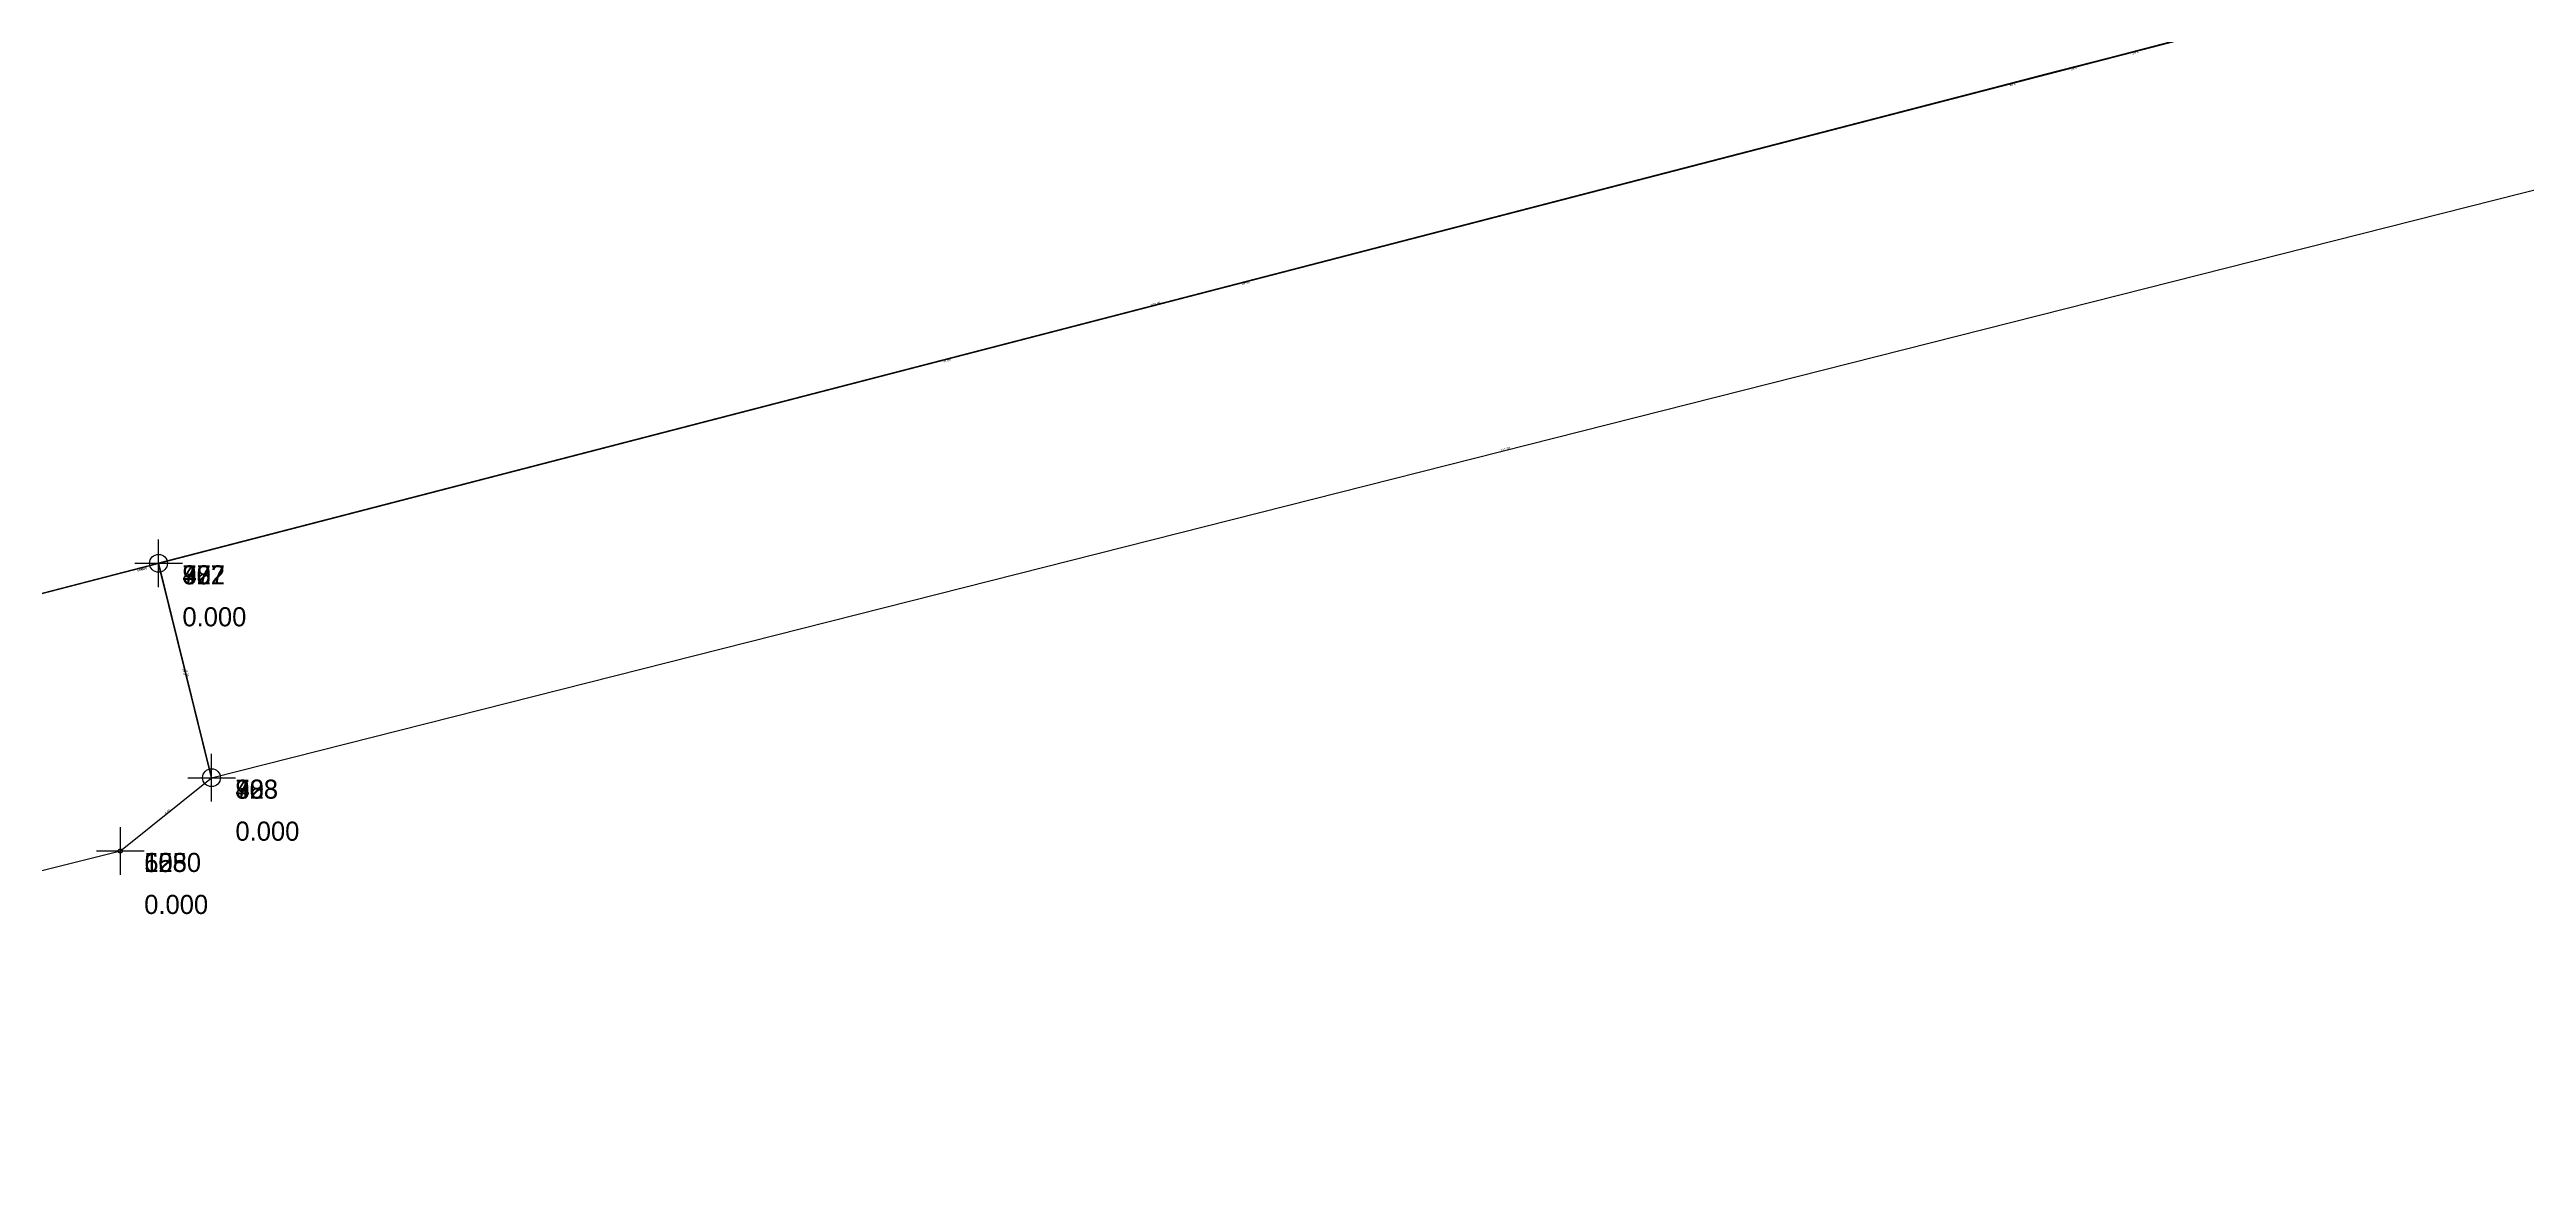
# Model space of a CAD drawing. Header units: metres. Extents: x 581016 to 32581287, y 5319908 to 5321142.
# Drawn here: x 581178.2 to 581281.9, y 5320146.4 to 5320193.1 of the extents above; entities that cross this region are included whole.
import ezdxf
from ezdxf.enums import TextEntityAlignment as Align

# ---------------------------------------------------------------- set-up
doc = ezdxf.new("R2010")
doc.units = ezdxf.units.M
doc.header["$PDMODE"] = 2
doc.header["$PDSIZE"] = 1
for name, color, linetype in [('EdgeLengths', 7, 'Continuous'), ('Flurstuecksgrenzedxf', 7, 'Continuous'), ('Grenzpunktdxf', 7, 'Continuous'), ('Grenzpunktunabgemarktdxf', 7, 'Continuous'), ('PointHeights', 7, 'Continuous'), ('PointNames', 7, 'Continuous'), ('UmringIndustrieUGewerbefldxf', 7, 'Continuous'), ('UmringPStrassenverkehrdxf', 7, 'Continuous')]:
    doc.layers.add(name, color=color, linetype=linetype)

msp = doc.modelspace()

# ---------------------------------------------------------------- linework, layer by layer
at = {"layer": 'Flurstuecksgrenzedxf', "color": 178}
for points in [[(581563.77, 5320247.92), (581450.34, 5320236.37), (581448.18, 5320236.02), (581437.39, 5320234.3), (581436.01, 5320234.08), (581350.47, 5320212.41), (581340.6, 5320210.21), (581278.9, 5320196.45), (581274.11, 5320195.26), (581182.73, 5320171.57), (581184.95, 5320162.59), (581292.94, 5320189.92), (581303.24, 5320192.05), (581422.51, 5320216.05), (581434.04, 5320218.26), (581497.34, 5320228.76)], [(581563.77, 5320247.92), (581450.34, 5320236.37), (581448.18, 5320236.02), (581437.39, 5320234.3), (581436.01, 5320234.08), (581350.47, 5320212.41), (581340.6, 5320210.21), (581278.9, 5320196.45), (581274.11, 5320195.26), (581182.73, 5320171.57), (581184.95, 5320162.59), (581292.94, 5320189.92), (581303.24, 5320192.05), (581422.51, 5320216.05), (581434.04, 5320218.26), (581497.34, 5320228.76)], [(581157.88, 5320219.54), (581171.1, 5320168.56), (581277.48, 5320196.13)], [(581157.88, 5320219.54), (581171.1, 5320168.56), (581277.48, 5320196.13)], [(581128.75, 5320146.43), (581181.13, 5320159.52), (581184.95, 5320162.59), (581182.8, 5320171.27), (581182.79, 5320171.34), (581182.77, 5320171.4), (581182.76, 5320171.47), (581182.74, 5320171.53), (581182.7, 5320171.56), (581182.62, 5320171.54), (581182.53, 5320171.52), (581182.45, 5320171.5), (581182.37, 5320171.48), (581182.29, 5320171.45), (581182.2, 5320171.43), (581182.12, 5320171.41), (581182.04, 5320171.39), (581170.34, 5320168.36)], [(581128.75, 5320146.43), (581181.13, 5320159.52), (581184.95, 5320162.59), (581182.8, 5320171.27), (581182.79, 5320171.34), (581182.77, 5320171.4), (581182.76, 5320171.47), (581182.74, 5320171.53), (581182.7, 5320171.56), (581182.62, 5320171.54), (581182.53, 5320171.52), (581182.45, 5320171.5), (581182.37, 5320171.48), (581182.29, 5320171.45), (581182.2, 5320171.43), (581182.12, 5320171.41), (581182.04, 5320171.39), (581170.34, 5320168.36)]]:
    msp.add_lwpolyline(points, dxfattribs=at)
at = {"layer": 'Grenzpunktdxf', "color": 178}
for centre in [(581182.73, 5320171.57), (581182.73, 5320171.57), (581182.73, 5320171.57), (581182.73, 5320171.57), (581184.95, 5320162.59), (581184.95, 5320162.59), (581184.95, 5320162.59), (581184.95, 5320162.59)]:
    msp.add_circle(centre, 0.375, dxfattribs=at)
at = {"layer": 'Grenzpunktdxf', "linetype": 'Continuous'}
for p in [(581182.73, 5320171.57), (581182.73, 5320171.57), (581182.73, 5320171.57), (581182.73, 5320171.57), (581184.95, 5320162.59), (581184.95, 5320162.59), (581184.95, 5320162.59), (581184.95, 5320162.59)]:
    msp.add_point(p, dxfattribs=at)
at = {"layer": 'Grenzpunktunabgemarktdxf', "color": 178}
msp.add_circle((581181.13, 5320159.52), 0.0833, dxfattribs=at)
msp.add_circle((581181.13, 5320159.52), 0.0833, dxfattribs=at)
at = {"layer": 'Grenzpunktunabgemarktdxf', "linetype": 'Continuous'}
msp.add_point((581181.13, 5320159.52), dxfattribs=at)
msp.add_point((581181.13, 5320159.52), dxfattribs=at)
msp.add_point((581181.13, 5320159.52), dxfattribs=at)
msp.add_point((581181.13, 5320159.52), dxfattribs=at)
at = {"layer": 'UmringIndustrieUGewerbefldxf', "color": 178}
msp.add_lwpolyline([(581266.91, 5320193.39), (581264.34, 5320192.72), (581261.77, 5320192.06), (581259.2, 5320191.39), (581172.57, 5320168.94), (581172.25, 5320168.86), (581171.94, 5320168.78), (581171.62, 5320168.7), (581171.31, 5320168.61), (581170.98, 5320169.04), (581170.62, 5320170.42), (581170.26, 5320171.8), (581169.9, 5320173.18), (581169.54, 5320174.56), (581169.18, 5320175.95), (581168.83, 5320177.33), (581168.47, 5320178.71), (581168.11, 5320180.09), (581157.88, 5320219.54)], dxfattribs=at)
msp.add_lwpolyline([(581266.91, 5320193.39), (581264.34, 5320192.72), (581261.77, 5320192.06), (581259.2, 5320191.39), (581172.57, 5320168.94), (581172.25, 5320168.86), (581171.94, 5320168.78), (581171.62, 5320168.7), (581171.31, 5320168.61), (581170.98, 5320169.04), (581170.62, 5320170.42), (581170.26, 5320171.8), (581169.9, 5320173.18), (581169.54, 5320174.56), (581169.18, 5320175.95), (581168.83, 5320177.33), (581168.47, 5320178.71), (581168.11, 5320180.09), (581157.88, 5320219.54)], dxfattribs=at)
at = {"layer": 'UmringPStrassenverkehrdxf', "color": 178}
for points in [[(581563.77, 5320247.92), (581450.34, 5320236.37), (581448.18, 5320236.02), (581437.39, 5320234.3), (581436.01, 5320234.08), (581350.47, 5320212.41), (581340.6, 5320210.21), (581278.9, 5320196.45), (581274.11, 5320195.26), (581182.73, 5320171.57), (581184.95, 5320162.59), (581292.94, 5320189.92), (581303.24, 5320192.05), (581422.51, 5320216.05), (581434.04, 5320218.26), (581497.34, 5320228.76)], [(581563.77, 5320247.92), (581450.34, 5320236.37), (581448.18, 5320236.02), (581437.39, 5320234.3), (581436.01, 5320234.08), (581350.47, 5320212.41), (581340.6, 5320210.21), (581278.9, 5320196.45), (581274.11, 5320195.26), (581182.73, 5320171.57), (581184.95, 5320162.59), (581292.94, 5320189.92), (581303.24, 5320192.05), (581422.51, 5320216.05), (581434.04, 5320218.26), (581497.34, 5320228.76)], [(581128.75, 5320146.43), (581181.13, 5320159.52), (581184.95, 5320162.59), (581182.8, 5320171.27), (581182.79, 5320171.34), (581182.77, 5320171.4), (581182.76, 5320171.47), (581182.74, 5320171.53), (581182.7, 5320171.56), (581182.62, 5320171.54), (581182.53, 5320171.52), (581182.45, 5320171.5), (581182.37, 5320171.48), (581182.29, 5320171.45), (581182.2, 5320171.43), (581182.12, 5320171.41), (581182.04, 5320171.39), (581170.34, 5320168.36)], [(581128.75, 5320146.43), (581181.13, 5320159.52), (581184.95, 5320162.59), (581182.8, 5320171.27), (581182.79, 5320171.34), (581182.77, 5320171.4), (581182.76, 5320171.47), (581182.74, 5320171.53), (581182.7, 5320171.56), (581182.62, 5320171.54), (581182.53, 5320171.52), (581182.45, 5320171.5), (581182.37, 5320171.48), (581182.29, 5320171.45), (581182.2, 5320171.43), (581182.12, 5320171.41), (581182.04, 5320171.39), (581170.34, 5320168.36)]]:
    msp.add_lwpolyline(points, dxfattribs=at)

# ---------------------------------------------------------------- texts
at = {"layer": 'EdgeLengths', "linetype": 'Continuous'}
for s, rotation, p in [('2,65', -165.4683, (581265.63, 5320193.05)), ('2,65', -165.4683, (581265.63, 5320193.05)), ('2,65', -165.4683, (581260.49, 5320191.72)), ('2,65', -165.4683, (581260.49, 5320191.72)), ('2,65', -165.4683, (581263.06, 5320192.38)), ('2,65', -165.4683, (581263.06, 5320192.38)), ('94,40', -165.4683, (581228.42, 5320183.4)), ('94,40', -165.4683, (581228.42, 5320183.4)), ('94,40', -165.4683, (581228.42, 5320183.4)), ('94,40', -165.4683, (581228.42, 5320183.4)), ('109,89', 14.5294, (581224.29, 5320182.33)), ('109,89', 14.5294, (581224.29, 5320182.33)), ('89,50', -165.4708, (581215.89, 5320180.16)), ('89,50', -165.4708, (581215.89, 5320180.16)), ('111,39', 14.2043, (581238.94, 5320176.25)), ('111,39', 14.2043, (581238.94, 5320176.25)), ('111,39', 14.2043, (581238.94, 5320176.25)), ('111,39', 14.2043, (581238.94, 5320176.25)), ('0,09', -165.4895, (581182.08, 5320171.39)), ('0,09', -165.4895, (581182.08, 5320171.39)), ('0,09', -165.4895, (581182.08, 5320171.39)), ('0,09', -165.4895, (581182.08, 5320171.39)), ('0,09', -165.4895, (581182.16, 5320171.41)), ('0,09', -165.4895, (581182.16, 5320171.41)), ('0,09', -165.4895, (581182.16, 5320171.41)), ('0,09', -165.4895, (581182.16, 5320171.41)), ('0,09', -165.4895, (581182.24, 5320171.43)), ('0,09', -165.4895, (581182.24, 5320171.43)), ('0,09', -165.4895, (581182.24, 5320171.43)), ('0,09', -165.4895, (581182.24, 5320171.43)), ('0,09', -165.4895, (581182.33, 5320171.46)), ('0,09', -165.4895, (581182.33, 5320171.46)), ('0,09', -165.4895, (581182.33, 5320171.46)), ('0,09', -165.4895, (581182.33, 5320171.46)), ('0,09', -165.4895, (581182.41, 5320171.48)), ('0,09', -165.4895, (581182.41, 5320171.48)), ('0,09', -165.4895, (581182.41, 5320171.48)), ('0,09', -165.4895, (581182.41, 5320171.48)), ('0,09', -165.4895, (581182.49, 5320171.5)), ('0,09', -165.4895, (581182.49, 5320171.5)), ('0,09', -165.4895, (581182.49, 5320171.5)), ('0,09', -165.4895, (581182.49, 5320171.5)), ('0,09', -165.4895, (581182.57, 5320171.52)), ('0,09', -165.4895, (581182.57, 5320171.52)), ('0,09', -165.4895, (581182.57, 5320171.52)), ('0,09', -165.4895, (581182.57, 5320171.52)), ('0,09', -165.4895, (581182.66, 5320171.54)), ('0,09', -165.4895, (581182.66, 5320171.54)), ('0,09', -165.4895, (581182.66, 5320171.54)), ('0,09', -165.4895, (581182.66, 5320171.54)), ('0,05', 142.0475, (581182.72, 5320171.54)), ('0,05', 142.0475, (581182.72, 5320171.54)), ('0,05', 142.0475, (581182.72, 5320171.54)), ('0,05', 142.0475, (581182.72, 5320171.54)), ('0,07', 103.886, (581182.75, 5320171.49)), ('0,07', 103.886, (581182.75, 5320171.49)), ('0,07', 103.886, (581182.75, 5320171.49)), ('0,07', 103.886, (581182.75, 5320171.49)), ('0,07', 103.886, (581182.76, 5320171.42)), ('0,07', 103.886, (581182.76, 5320171.42)), ('0,07', 103.886, (581182.76, 5320171.42)), ('0,07', 103.886, (581182.76, 5320171.42)), ('0,07', 103.886, (581182.78, 5320171.36)), ('0,07', 103.886, (581182.78, 5320171.36)), ('0,07', 103.886, (581182.78, 5320171.36)), ('0,07', 103.886, (581182.78, 5320171.36)), ('0,07', 103.886, (581182.8, 5320171.3)), ('0,07', 103.886, (581182.8, 5320171.3)), ('0,07', 103.886, (581182.8, 5320171.3)), ('0,07', 103.886, (581182.8, 5320171.3)), ('8,95', 103.886, (581183.88, 5320166.92)), ('8,95', 103.886, (581183.88, 5320166.92)), ('8,95', 103.886, (581183.88, 5320166.92)), ('8,95', 103.886, (581183.88, 5320166.92)), ('9,25', -76.114, (581183.84, 5320167.07)), ('9,25', -76.114, (581183.84, 5320167.07)), ('9,25', -76.114, (581183.84, 5320167.07)), ('9,25', -76.114, (581183.84, 5320167.07)), ('4,90', 38.7876, (581183.04, 5320161.04)), ('4,90', 38.7876, (581183.04, 5320161.04)), ('4,90', 38.7876, (581183.04, 5320161.04)), ('4,90', 38.7876, (581183.04, 5320161.04))]:
    msp.add_text(s, height=0.1, rotation=rotation, dxfattribs=at).set_placement(p)
at = {"layer": 'PointHeights', "linetype": 'Continuous'}
for p in [(581183.73, 5320169.73), (581183.73, 5320169.73), (581183.73, 5320169.73), (581183.73, 5320169.73), (581185.95, 5320160.75), (581185.95, 5320160.75), (581185.95, 5320160.75), (581185.95, 5320160.75), (581182.13, 5320157.68), (581182.13, 5320157.68), (581182.13, 5320157.68), (581182.13, 5320157.68)]:
    msp.add_text('0.000', height=0.8, dxfattribs=at).set_placement(p, align=Align.TOP_LEFT)
at = {"layer": 'PointNames', "linetype": 'Continuous'}
for s, p in [('47', (581183.73, 5320171.49)), ('307', (581183.73, 5320171.49)), ('722', (581183.73, 5320171.49)), ('982', (581183.73, 5320171.49)), ('48', (581185.95, 5320162.51)), ('308', (581185.95, 5320162.51)), ('723', (581185.95, 5320162.51)), ('983', (581185.95, 5320162.51)), ('555', (581182.13, 5320159.44)), ('605', (581182.13, 5320159.44)), ('1230', (581182.13, 5320159.44)), ('1280', (581182.13, 5320159.44))]:
    msp.add_text(s, height=0.8, dxfattribs=at).set_placement(p, align=Align.TOP_LEFT)

doc.saveas('drawing.dxf')
